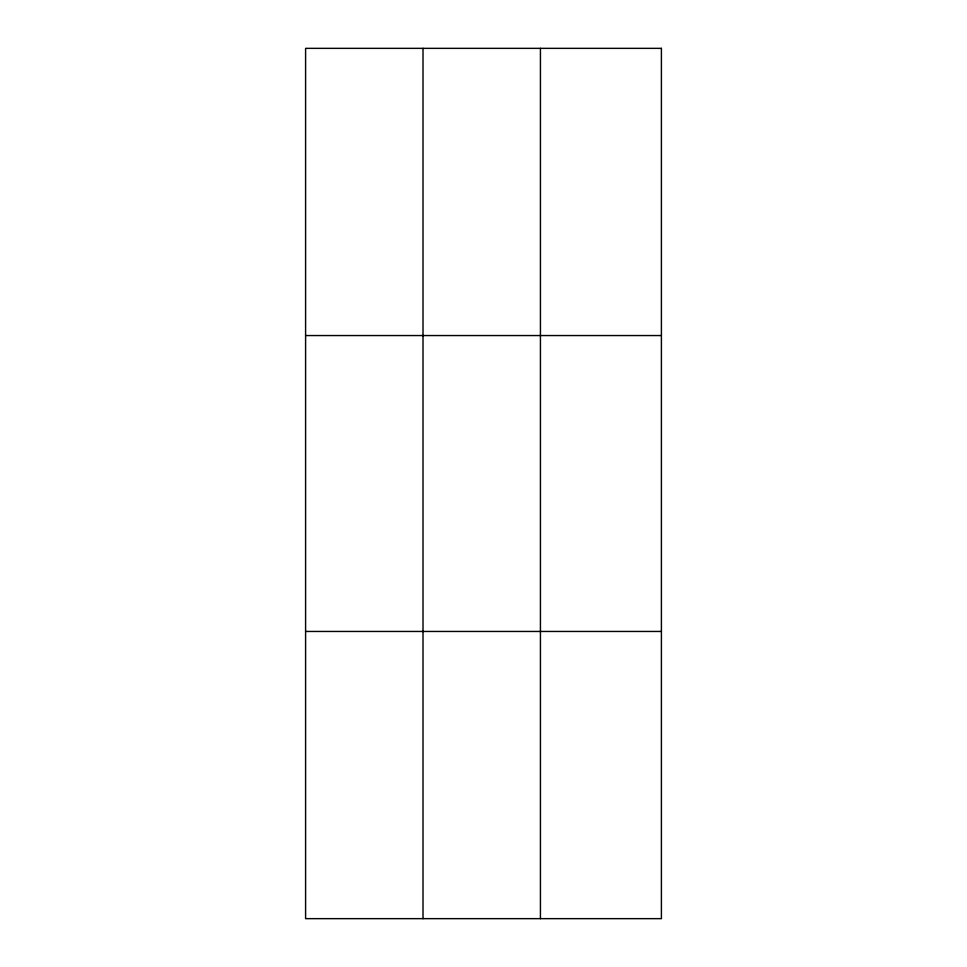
<?xml version="1.0" encoding="UTF-8"?>
<svg xmlns="http://www.w3.org/2000/svg" width="967" height="967" viewBox="0 0 967 967"><rect width="100%" height="100%" fill="white"/><g stroke="black" fill="none" stroke-linecap="round" stroke-linejoin="round"><path stroke-width="1.45" d="M423.014 918.65L423.014 48.35M540.432 918.65L540.432 48.35M305.596 335.549L661.404 335.549M305.596 631.451L661.404 631.451M661.404 48.35L661.404 918.65L305.596 918.65L305.596 48.35L661.404 48.35"/></g></svg>
